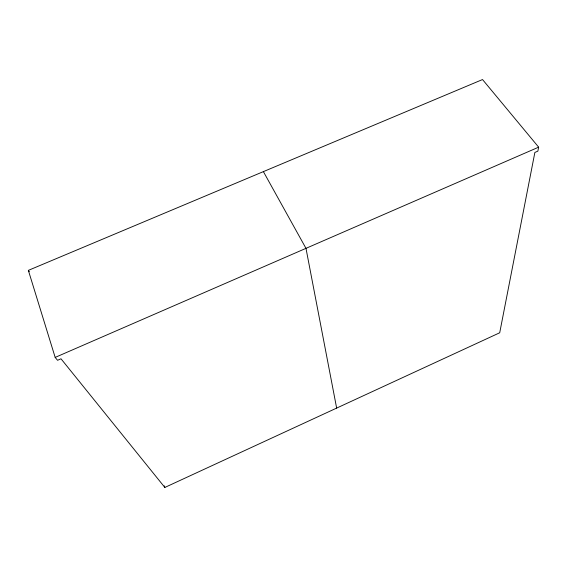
<?xml version="1.0" encoding="UTF-8"?>
<svg xmlns="http://www.w3.org/2000/svg" width="567" height="567" viewBox="0 0 567 567"><rect width="100%" height="100%" fill="white"/><g stroke="black" fill="none" stroke-linecap="round" stroke-linejoin="round"><path stroke-width="0.85" d="M538.65 147.165L537.856 151.148L534.872 152.445L499.711 332.772L164.841 487.45L61.002 358.791L57.543 360.3L55.176 357.408L28.35 270.374L482.524 79.55L538.65 147.165L55.176 357.408M28.35 270.374L29.3 271.671M263.393 171.624L305.982 248.346L336.649 408.091M164.246 485.791L164.841 487.45"/></g></svg>
